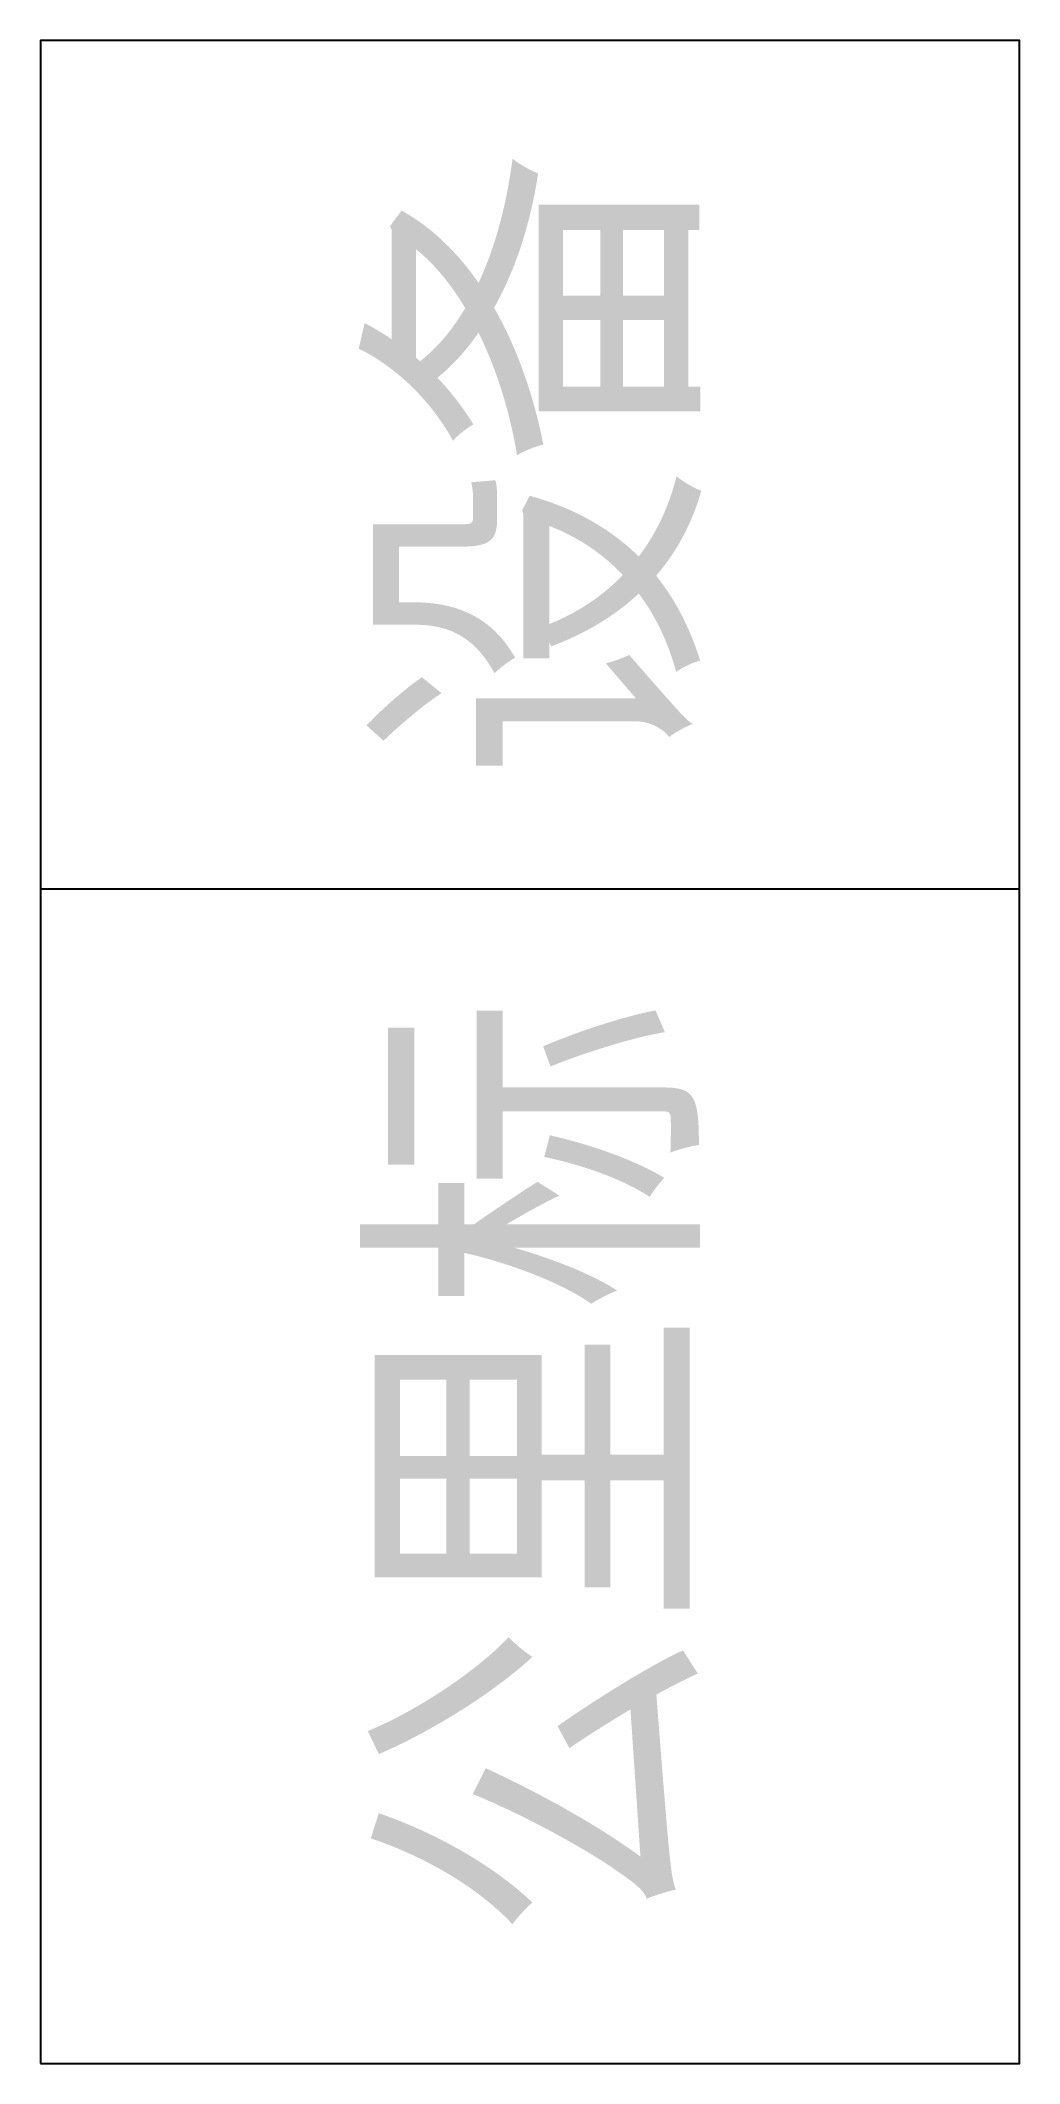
# Model space of a CAD drawing. Header units: millimetres. Extents: x -7.5 to 7.5, y -31 to 0.
import ezdxf
from ezdxf.enums import TextEntityAlignment as Align

# ---------------------------------------------------------------- set-up
doc = ezdxf.new("R2010")
doc.units = ezdxf.units.MM
doc.styles.add('CHINESE', font='TIMES.TTF', dxfattribs={"width": 0.8, "height": 3})

msp = doc.modelspace()

# ---------------------------------------------------------------- linework, layer by layer
msp.add_lwpolyline([(-7.5, -31), (7.5, -31), (7.5, 0), (-7.5, 0)], close=True)
msp.add_lwpolyline([(-7.5, -13), (7.5, -13)])

# ---------------------------------------------------------------- texts
at = {"linetype": 'Continuous', "lineweight": -3, "style": 'CHINESE', "width": 0.85}
for s, p in [('设备', (0, -6.5)), ('公里标', (0, -21.883))]:
    msp.add_text(s, height=4.1558, rotation=90, dxfattribs=at).set_placement(p, align=Align.MIDDLE)

doc.saveas('drawing.dxf')
